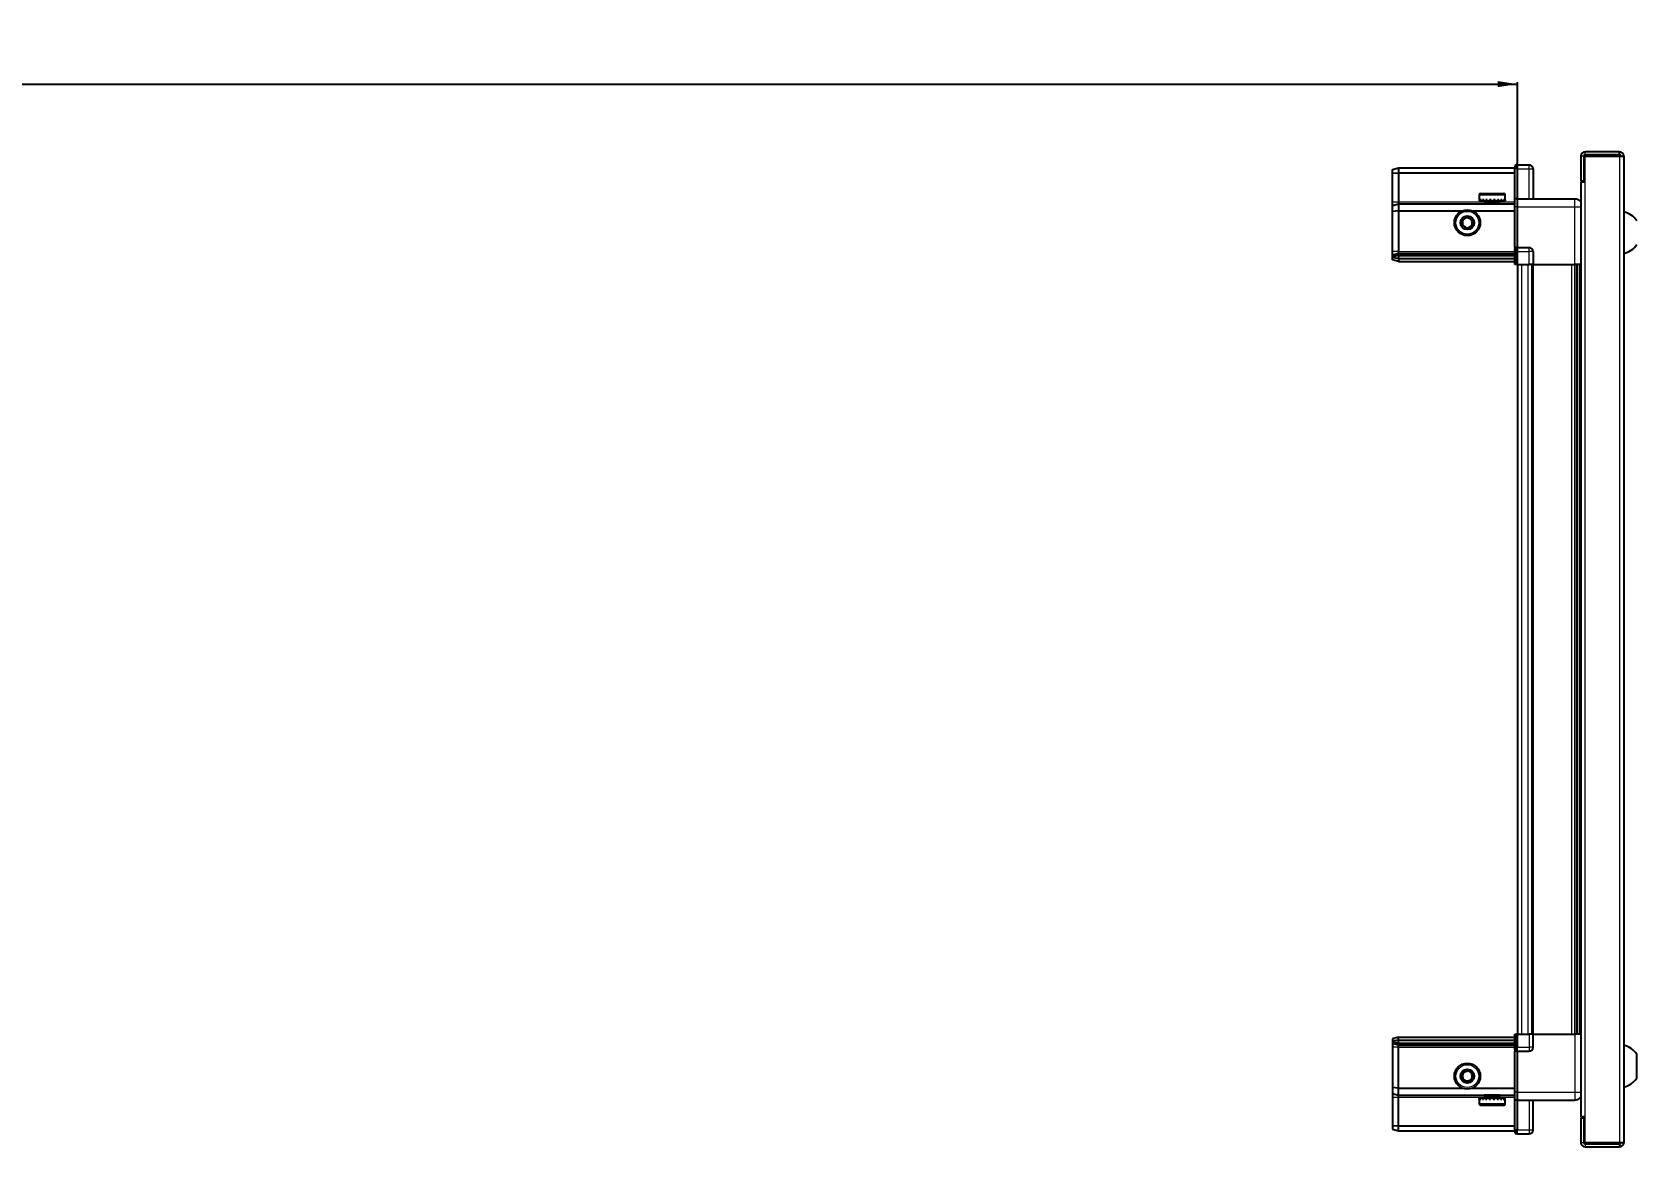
# Model space of a CAD drawing. Header units: millimetres. Extents: x 899 to 4291, y -693 to 1867.
# Drawn here: x 2720 to 3525, y 1244 to 1804 of the extents above; entities that cross this region are included whole.
import ezdxf

# ---------------------------------------------------------------- set-up
doc = ezdxf.new("R2010")
doc.units = ezdxf.units.MM
doc.layers.add('FORMAT', color=7, linetype='Continuous')
doc.styles.add('SLDTEXTSTYLE0', font='TXT', dxfattribs={"width": 0.75})
doc.dimstyles.new('SLDDIMSTYLE0', dxfattribs={"dimtxt": 20, "dimasz": 10, "dimexe": 0, "dimexo": 0.0625, "dimgap": 5, "dimtad": 2, "dimdec": 1, "dimrnd": 1e-09, "dimzin": 12, "dimdsep": 46, "dimtxsty": 'SLDTEXTSTYLE0', "dimsah": 1, "dimcen": 0.09, "dimadec": 0, "dimazin": 3, "dimtfac": 1, "dimtofl": 0, "dimtmove": 0, "dimatfit": 3, "dimfxl": 0, "dimfrac": 2, "dimtolj": 1, "dimtzin": 12, "dimarcsym": 0})

# ---------------------------------------------------------------- blocks, each defined once
blk = doc.blocks.new('_D_4')
at = {"layer": 'FORMAT'}
for p, q in [((1764.9, 1686.94), (1764.9, 1778.43)), ((1764.9, 1777.43), (3464.9, 1777.43)), ((3464.9, 1686.94), (3464.9, 1778.43))]:
    blk.add_line(p, q, dxfattribs=at)
for points in [[(1764.9, 1777.43), (1774.9, 1775.9), (1774.9, 1778.97)], [(3464.9, 1777.43), (3454.9, 1778.97), (3454.9, 1775.9)]]:
    blk.add_solid(points, dxfattribs=at)
at = {"layer": 'FORMAT', "insert": (2585.34, 1803.22), "char_height": 20, "attachment_point": 1, "style": 'SLDTEXTSTYLE0'}
blk.add_mtext('1700', dxfattribs=at)

msp = doc.modelspace()

# ---------------------------------------------------------------- linework, layer by layer
at = {"color": 7, "linetype": 'Continuous', "lineweight": 25}
for p, q in [((3496.75, 1741.33), (3496.75, 1728.93)), ((3498.25, 1741.33), (3498.25, 1728.93)), ((3498.75, 1728.43), (3498.75, 1741.33)), ((3498.75, 1741.33), (3516.15, 1741.33)), ((3516.15, 1743.43), (3498.85, 1743.43)), ((3516.15, 1741.93), (3498.85, 1741.93)), ((3516.15, 1741.93), (3516.15, 1743.43)), ((3516.15, 1741.33), (3518.25, 1741.33)), ((3518.25, 1741.33), (3518.25, 1246.53)), ((3402.25, 1734.63), (3405.25, 1735.43)), ((3402.25, 1732.78), (3402.25, 1734.63)), ((3402.25, 1732.78), (3405.25, 1732.93)), ((3402.25, 1718.43), (3402.25, 1732.78)), ((3405.25, 1735.43), (3405.25, 1732.93)), ((3405.25, 1735.43), (3463.55, 1735.43)), ((3405.25, 1732.93), (3405.25, 1718.43)), ((3405.25, 1732.93), (3463.55, 1732.93)), ((3464.41, 1736.93), (3463.55, 1736.43)), ((3464.41, 1736.93), (3463.55, 1736.43)), ((3463.55, 1736.43), (3463.55, 1734.93)), ((3463.55, 1720.13), (3463.55, 1734.93)), ((3464.75, 1736.93), (3464.41, 1736.93)), ((3464.75, 1736.93), (3464.41, 1736.93)), ((3464.75, 1734.93), (3464.75, 1736.93)), ((3464.75, 1736.93), (3464.75, 1736.93)), ((3464.75, 1736.93), (3470.75, 1736.93)), ((3464.75, 1734.93), (3464.75, 1720.13)), ((3472.75, 1734.93), (3472.75, 1719.93)), ((3496.65, 1728.43), (3496.65, 1259.43)), ((3496.65, 1728.43), (3498.75, 1728.43)), ((3496.75, 1728.93), (3498.25, 1728.93)), ((3402.25, 1716.63), (3402.25, 1718.43)), ((3402.25, 1716.63), (3405.25, 1717.43)), ((3402.25, 1713.6), (3402.25, 1716.63)), ((3405.25, 1718.43), (3405.25, 1717.43)), ((3405.25, 1717.43), (3405.25, 1713.93)), ((3405.25, 1717.43), (3463.55, 1717.43)), ((3445.75, 1721.83), (3445.75, 1718.93)), ((3445.75, 1718.93), (3445.79, 1718.93)), ((3445.91, 1719.43), (3445.79, 1719.43)), ((3445.79, 1719.43), (3445.79, 1718.93)), ((3445.79, 1718.93), (3445.91, 1718.93)), ((3445.91, 1719.43), (3445.91, 1718.93)), ((3445.91, 1718.93), (3446.32, 1718.93)), ((3446.66, 1719.43), (3446.32, 1719.43)), ((3446.32, 1719.43), (3446.32, 1718.93)), ((3446.32, 1718.93), (3446.66, 1718.93)), ((3446.55, 1722.63), (3457.95, 1722.63)), ((3446.66, 1719.43), (3446.66, 1718.93)), ((3446.66, 1718.93), (3447.43, 1718.93)), ((3447.95, 1719.43), (3447.43, 1719.43)), ((3447.43, 1719.43), (3447.43, 1718.93)), ((3447.43, 1718.93), (3447.95, 1718.93)), ((3447.85, 1718.93), (3447.85, 1718.83)), ((3447.85, 1718.83), (3456.65, 1718.83)), ((3447.95, 1719.43), (3447.95, 1718.93)), ((3447.95, 1718.93), (3449.01, 1718.93)), ((3448.25, 1718.43), (3448.94, 1717.95)), ((3448.25, 1718.43), (3456.25, 1718.43)), ((3448.94, 1717.95), (3448.25, 1717.47)), ((3448.25, 1717.47), (3448.25, 1717.43)), ((3448.25, 1717.47), (3456.25, 1717.47)), ((3448.94, 1717.95), (3455.56, 1717.95)), ((3449.67, 1719.43), (3449.01, 1719.43)), ((3449.01, 1719.43), (3449.01, 1718.93)), ((3449.01, 1718.93), (3449.67, 1718.93)), ((3449.67, 1719.43), (3449.67, 1718.93)), ((3449.67, 1718.93), (3450.91, 1718.93)), ((3451.64, 1719.43), (3450.91, 1719.43)), ((3450.91, 1719.43), (3450.91, 1718.93)), ((3450.91, 1718.93), (3451.34, 1718.93)), ((3451.34, 1719.43), (3451.34, 1718.93)), ((3451.64, 1719.43), (3451.64, 1718.93)), ((3451.64, 1718.93), (3452.94, 1718.93)), ((3453.67, 1719.43), (3452.94, 1719.43)), ((3452.94, 1719.43), (3452.94, 1718.93)), ((3453.21, 1719.43), (3453.21, 1718.93)), ((3453.21, 1718.93), (3453.67, 1718.93)), ((3453.67, 1719.43), (3453.67, 1718.93)), ((3453.67, 1718.93), (3454.9, 1718.93)), ((3455.56, 1719.43), (3454.9, 1719.43)), ((3454.9, 1719.43), (3454.9, 1718.93)), ((3454.9, 1718.93), (3455.56, 1718.93)), ((3455.56, 1719.43), (3455.56, 1718.93)), ((3455.56, 1718.93), (3456.61, 1718.93)), ((3455.56, 1717.95), (3456.25, 1718.43)), ((3456.25, 1717.47), (3455.56, 1717.95)), ((3456.25, 1717.43), (3456.25, 1717.47)), ((3457.13, 1719.43), (3456.61, 1719.43)), ((3456.61, 1719.43), (3456.61, 1718.93)), ((3456.61, 1718.93), (3457.13, 1718.93)), ((3456.65, 1718.83), (3456.65, 1718.93)), ((3457.13, 1719.43), (3457.13, 1718.93)), ((3457.13, 1718.93), (3457.88, 1718.93)), ((3458.22, 1719.43), (3457.88, 1719.43)), ((3457.88, 1719.43), (3457.88, 1718.93)), ((3457.88, 1718.93), (3458.22, 1718.93)), ((3458.22, 1719.43), (3458.22, 1718.93)), ((3458.22, 1718.93), (3458.61, 1718.93)), ((3458.72, 1719.43), (3458.61, 1719.43)), ((3458.61, 1719.43), (3458.61, 1718.93)), ((3458.61, 1718.93), (3458.72, 1718.93)), ((3458.72, 1719.43), (3458.72, 1718.93)), ((3458.72, 1718.93), (3458.75, 1718.93)), ((3458.75, 1718.93), (3458.75, 1721.83)), ((3463.55, 1719.93), (3463.55, 1720.13)), ((3464.75, 1719.93), (3463.55, 1719.93)), ((3463.55, 1715.93), (3463.55, 1719.93)), ((3463.55, 1695.63), (3463.55, 1715.93)), ((3464.75, 1720.13), (3464.75, 1719.93)), ((3464.75, 1719.93), (3464.75, 1715.93)), ((3464.75, 1719.93), (3493.75, 1719.93)), ((3464.75, 1715.93), (3464.75, 1695.63)), ((3405.25, 1713.93), (3402.25, 1713.6)), ((3402.25, 1693.43), (3402.25, 1713.6)), ((3405.25, 1713.93), (3405.25, 1693.43)), ((3405.25, 1713.93), (3437.25, 1713.93)), ((3442.25, 1713.93), (3463.55, 1713.93)), ((3402.25, 1691.63), (3402.25, 1693.43)), ((3405.25, 1692.43), (3402.25, 1691.63)), ((3402.25, 1690.89), (3402.25, 1691.63)), ((3405.25, 1691.43), (3402.25, 1690.89)), ((3405.25, 1693.43), (3405.25, 1692.43)), ((3405.25, 1692.43), (3405.25, 1691.43)), ((3405.25, 1692.43), (3463.55, 1692.43)), ((3405.25, 1691.43), (3405.25, 1689.93)), ((3405.25, 1691.43), (3463.55, 1691.43)), ((3463.55, 1695.43), (3463.55, 1695.63)), ((3464.75, 1695.43), (3463.55, 1695.43)), ((3463.55, 1695.43), (3463.55, 1694.76)), ((3463.55, 1686.93), (3463.55, 1694.76)), ((3464.41, 1693.43), (3464.41, 1686.93)), ((3464.75, 1695.63), (3464.75, 1695.43)), ((3464.75, 1693.43), (3464.75, 1695.43)), ((3464.75, 1693.43), (3464.75, 1695.43)), ((3464.75, 1695.43), (3470.75, 1695.43)), ((3464.75, 1693.43), (3464.75, 1686.93)), ((3472.75, 1693.43), (3472.75, 1686.93)), ((3402.25, 1690.39), (3402.25, 1690.89)), ((3402.25, 1689.24), (3402.25, 1690.39)), ((3405.25, 1689.93), (3402.25, 1690.39)), ((3405.25, 1688.43), (3402.25, 1689.24)), ((3405.25, 1689.93), (3463.55, 1689.93)), ((3405.25, 1689.93), (3405.25, 1688.43)), ((3405.25, 1688.43), (3463.55, 1688.43)), ((3464.41, 1686.93), (3463.55, 1686.93)), ((3464.75, 1686.93), (3464.41, 1686.93)), ((3464.75, 1686.93), (3470.75, 1686.93)), ((3464.9, 1686.93), (3464.9, 1300.93)), ((3472.75, 1686.93), (3470.75, 1686.93)), ((3472.1, 1686.93), (3472.1, 1300.93)), ((3472.75, 1686.93), (3493.75, 1686.93)), ((3494.77, 1300.93), (3494.77, 1686.93)), ((3494.81, 1300.93), (3494.81, 1686.93)), ((3496.6, 1686.93), (3496.6, 1300.93)), ((3405.25, 1299.43), (3402.25, 1298.63)), ((3402.25, 1298.63), (3402.25, 1297.48)), ((3405.25, 1297.93), (3402.25, 1297.48)), ((3402.25, 1297.48), (3402.25, 1296.98)), ((3405.25, 1296.43), (3402.25, 1296.98)), ((3402.25, 1296.98), (3402.25, 1296.24)), ((3405.25, 1297.93), (3405.25, 1299.43)), ((3405.25, 1299.43), (3463.55, 1299.43)), ((3405.25, 1296.43), (3405.25, 1297.93)), ((3405.25, 1297.93), (3463.55, 1297.93)), ((3463.55, 1293.11), (3463.55, 1300.93)), ((3463.55, 1300.93), (3464.41, 1300.93)), ((3464.41, 1300.93), (3464.41, 1300.93)), ((3464.41, 1300.93), (3464.41, 1294.43)), ((3464.75, 1300.93), (3464.41, 1300.93)), ((3464.75, 1300.93), (3464.75, 1294.43)), ((3464.75, 1300.93), (3464.75, 1300.93)), ((3464.75, 1300.93), (3464.75, 1294.43)), ((3464.75, 1300.93), (3470.75, 1300.93)), ((3472.75, 1300.93), (3470.75, 1300.93)), ((3472.75, 1294.43), (3472.75, 1300.93)), ((3472.75, 1300.93), (3493.75, 1300.93)), ((3405.25, 1295.43), (3402.25, 1296.24)), ((3402.25, 1296.24), (3402.25, 1294.43)), ((3402.25, 1294.43), (3402.25, 1274.27)), ((3405.25, 1296.43), (3463.55, 1296.43)), ((3405.25, 1295.43), (3405.25, 1296.43)), ((3405.25, 1295.43), (3463.55, 1295.43)), ((3405.25, 1294.43), (3405.25, 1295.43)), ((3405.25, 1273.93), (3405.25, 1294.43)), ((3463.55, 1293.11), (3463.55, 1292.43)), ((3464.75, 1292.43), (3463.55, 1292.43)), ((3463.55, 1292.23), (3463.55, 1292.43)), ((3463.55, 1271.93), (3463.55, 1292.23)), ((3464.75, 1292.43), (3464.75, 1294.43)), ((3464.75, 1292.43), (3464.75, 1292.23)), ((3464.75, 1292.43), (3470.75, 1292.43)), ((3464.75, 1292.23), (3464.75, 1271.93)), ((3524.85, 1278.93), (3524.85, 1290.93)), ((3405.25, 1273.93), (3402.25, 1274.27)), ((3402.25, 1274.27), (3402.25, 1271.24)), ((3405.25, 1273.93), (3437.25, 1273.93)), ((3405.25, 1270.43), (3405.25, 1273.93)), ((3442.25, 1273.93), (3463.55, 1273.93)), ((3402.25, 1271.24), (3405.25, 1270.43)), ((3402.25, 1271.24), (3402.25, 1269.43)), ((3402.25, 1269.43), (3402.25, 1255.09)), ((3405.25, 1270.43), (3463.55, 1270.43)), ((3405.25, 1269.43), (3405.25, 1270.43)), ((3405.25, 1254.93), (3405.25, 1269.43)), ((3445.75, 1268.93), (3445.75, 1266.03)), ((3445.77, 1268.93), (3445.75, 1268.93)), ((3445.77, 1268.43), (3445.77, 1268.93)), ((3445.86, 1268.93), (3445.77, 1268.93)), ((3445.77, 1268.43), (3445.86, 1268.43)), ((3445.86, 1268.43), (3445.86, 1268.93)), ((3446.24, 1268.93), (3445.86, 1268.93)), ((3446.24, 1268.43), (3446.24, 1268.93)), ((3446.56, 1268.93), (3446.24, 1268.93)), ((3446.24, 1268.43), (3446.56, 1268.43)), ((3457.95, 1265.23), (3446.55, 1265.23)), ((3446.56, 1268.43), (3446.56, 1268.93)), ((3447.29, 1268.93), (3446.56, 1268.93)), ((3447.29, 1268.43), (3447.29, 1268.93)), ((3447.8, 1268.93), (3447.29, 1268.93)), ((3447.29, 1268.43), (3447.8, 1268.43)), ((3447.8, 1268.43), (3447.8, 1268.93)), ((3448.84, 1268.93), (3447.8, 1268.93)), ((3447.85, 1269.03), (3447.85, 1268.93)), ((3456.65, 1269.03), (3447.85, 1269.03)), ((3448.25, 1270.43), (3448.25, 1270.4)), ((3448.25, 1270.4), (3448.94, 1269.92)), ((3456.25, 1270.4), (3448.25, 1270.4)), ((3448.94, 1269.92), (3448.25, 1269.43)), ((3456.25, 1269.43), (3448.25, 1269.43)), ((3448.84, 1268.43), (3448.84, 1268.93)), ((3449.49, 1268.93), (3448.84, 1268.93)), ((3448.84, 1268.43), (3449.49, 1268.43)), ((3455.56, 1269.92), (3448.94, 1269.92)), ((3449.49, 1268.43), (3449.49, 1268.93)), ((3450.71, 1268.93), (3449.49, 1268.93)), ((3450.71, 1268.43), (3450.71, 1268.93)), ((3451.21, 1268.93), (3450.71, 1268.93)), ((3450.71, 1268.43), (3451.44, 1268.43)), ((3451.21, 1268.43), (3451.21, 1268.93)), ((3451.44, 1268.43), (3451.44, 1268.93)), ((3452.74, 1268.93), (3451.44, 1268.93)), ((3452.74, 1268.43), (3452.74, 1268.93)), ((3452.74, 1268.43), (3453.47, 1268.43)), ((3453.08, 1268.43), (3453.08, 1268.93)), ((3453.47, 1268.93), (3453.08, 1268.93)), ((3453.47, 1268.43), (3453.47, 1268.93)), ((3454.72, 1268.93), (3453.47, 1268.93)), ((3454.72, 1268.43), (3454.72, 1268.93)), ((3455.39, 1268.93), (3454.72, 1268.93)), ((3454.72, 1268.43), (3455.39, 1268.43)), ((3455.39, 1268.43), (3455.39, 1268.93)), ((3456.46, 1268.93), (3455.39, 1268.93)), ((3455.56, 1269.92), (3456.25, 1270.4)), ((3456.25, 1269.43), (3455.56, 1269.92)), ((3456.25, 1270.4), (3456.25, 1270.43)), ((3456.46, 1268.43), (3456.46, 1268.93)), ((3456.99, 1268.93), (3456.46, 1268.93)), ((3456.46, 1268.43), (3456.99, 1268.43)), ((3456.65, 1268.93), (3456.65, 1269.03)), ((3456.99, 1268.43), (3456.99, 1268.93)), ((3457.78, 1268.93), (3456.99, 1268.93)), ((3457.78, 1268.43), (3457.78, 1268.93)), ((3458.13, 1268.93), (3457.78, 1268.93)), ((3457.78, 1268.43), (3458.13, 1268.43)), ((3458.13, 1268.43), (3458.13, 1268.93)), ((3458.56, 1268.93), (3458.13, 1268.93)), ((3458.56, 1268.43), (3458.56, 1268.93)), ((3458.7, 1268.93), (3458.56, 1268.93)), ((3458.56, 1268.43), (3458.7, 1268.43)), ((3458.7, 1268.43), (3458.7, 1268.93)), ((3458.75, 1268.93), (3458.7, 1268.93)), ((3458.75, 1266.03), (3458.75, 1268.93)), ((3463.55, 1267.93), (3463.55, 1271.93)), ((3464.75, 1267.93), (3463.55, 1267.93)), ((3463.55, 1267.73), (3463.55, 1267.93)), ((3463.55, 1252.93), (3463.55, 1267.73)), ((3464.75, 1271.93), (3464.75, 1267.93)), ((3464.75, 1267.93), (3464.75, 1267.73)), ((3464.75, 1267.93), (3493.75, 1267.93)), ((3464.75, 1267.73), (3464.75, 1252.93)), ((3464.75, 1267.73), (3464.75, 1252.93)), ((3472.75, 1252.93), (3472.75, 1267.93)), ((3498.75, 1259.43), (3496.65, 1259.43)), ((3496.75, 1258.93), (3496.75, 1246.53)), ((3496.75, 1258.93), (3498.25, 1258.93)), ((3498.25, 1258.93), (3498.25, 1246.53)), ((3498.75, 1246.53), (3498.75, 1259.43)), ((3402.25, 1255.09), (3405.25, 1254.93)), ((3402.25, 1255.09), (3402.25, 1253.24)), ((3402.25, 1253.24), (3405.25, 1252.43)), ((3405.25, 1254.93), (3463.55, 1254.93)), ((3405.25, 1252.43), (3405.25, 1254.93)), ((3405.25, 1252.43), (3463.55, 1252.43)), ((3463.55, 1252.93), (3463.55, 1251.43)), ((3463.55, 1251.43), (3464.41, 1250.93)), ((3464.75, 1250.93), (3464.41, 1250.93)), ((3464.75, 1250.93), (3464.75, 1252.93)), ((3464.75, 1250.93), (3470.75, 1250.93)), ((3516.15, 1246.53), (3498.75, 1246.53)), ((3498.85, 1245.93), (3516.15, 1245.93)), ((3498.85, 1244.43), (3516.15, 1244.43)), ((3518.25, 1246.53), (3516.15, 1246.53)), ((3516.15, 1245.93), (3516.15, 1244.43))]:
    msp.add_line(p, q, dxfattribs=at)
at = {"color": 8, "linetype": 'Continuous', "lineweight": 18}
for p, q in [((3498.25, 1741.33), (3496.75, 1741.33)), ((3498.85, 1741.93), (3498.85, 1743.43)), ((3516.15, 1741.33), (3516.15, 1246.53)), ((3464.75, 1734.93), (3463.55, 1734.93)), ((3464.75, 1734.93), (3470.75, 1734.93)), ((3470.75, 1734.93), (3470.75, 1736.93)), ((3470.75, 1719.93), (3470.75, 1734.93)), ((3470.75, 1734.93), (3472.75, 1734.93)), ((3498.75, 1728.43), (3498.75, 1259.43)), ((3402.25, 1718.43), (3405.25, 1718.43)), ((3405.25, 1718.43), (3448.25, 1718.43)), ((3445.75, 1721.83), (3458.75, 1721.83)), ((3456.25, 1718.43), (3463.55, 1718.43)), ((3463.55, 1720.13), (3464.75, 1720.13)), ((3464.75, 1715.93), (3463.55, 1715.93)), ((3464.75, 1715.93), (3493.75, 1715.93)), ((3493.75, 1686.93), (3493.75, 1715.93)), ((3405.25, 1693.43), (3402.25, 1693.43)), ((3405.25, 1693.43), (3463.55, 1693.43)), ((3463.55, 1695.63), (3464.75, 1695.63)), ((3464.75, 1693.43), (3464.41, 1693.43)), ((3464.75, 1693.43), (3470.75, 1693.43)), ((3470.75, 1693.43), (3470.75, 1695.43)), ((3470.75, 1686.93), (3470.75, 1693.43)), ((3472.75, 1693.43), (3470.75, 1693.43)), ((3466.9, 1686.93), (3466.9, 1300.93)), ((3470.1, 1686.93), (3470.1, 1300.93)), ((3472.75, 1686.93), (3472.75, 1300.93)), ((3492.15, 1300.93), (3492.15, 1686.93)), ((3493.56, 1686.93), (3493.56, 1300.93)), ((3496.01, 1300.93), (3496.01, 1686.93)), ((3464.75, 1300.93), (3464.41, 1300.93)), ((3470.75, 1300.93), (3470.75, 1294.43)), ((3493.75, 1300.93), (3493.75, 1271.93)), ((3405.25, 1294.43), (3402.25, 1294.43)), ((3405.25, 1294.43), (3463.55, 1294.43)), ((3464.75, 1292.23), (3463.55, 1292.23)), ((3464.75, 1294.43), (3464.41, 1294.43)), ((3464.75, 1294.43), (3470.75, 1294.43)), ((3472.75, 1294.43), (3470.75, 1294.43)), ((3470.75, 1294.43), (3470.75, 1292.43)), ((3402.25, 1269.43), (3405.25, 1269.43)), ((3405.25, 1269.43), (3448.25, 1269.43)), ((3458.75, 1266.03), (3445.75, 1266.03)), ((3456.25, 1269.43), (3463.55, 1269.43)), ((3464.75, 1271.93), (3463.55, 1271.93)), ((3464.75, 1267.73), (3463.55, 1267.73)), ((3464.75, 1271.93), (3493.75, 1271.93)), ((3470.75, 1267.93), (3470.75, 1252.93)), ((3464.75, 1252.93), (3463.55, 1252.93)), ((3464.75, 1252.93), (3470.75, 1252.93)), ((3470.75, 1252.93), (3472.75, 1252.93)), ((3470.75, 1252.93), (3470.75, 1250.93)), ((3498.25, 1246.53), (3496.75, 1246.53)), ((3498.85, 1245.93), (3498.85, 1244.43))]:
    msp.add_line(p, q, dxfattribs=at)
at = {"color": 7, "linetype": 'Continuous', "lineweight": 25}
for centre, radius in [((3439.75, 1707.93), 6.5), ((3439.75, 1707.93), 3.46), ((3439.75, 1279.93), 6.5), ((3439.75, 1279.93), 3.46)]:
    msp.add_circle(centre, radius, dxfattribs=at)
at = {"color": 8, "linetype": 'Continuous', "lineweight": 18}
for centre in [(3439.75, 1707.93), (3439.75, 1279.93)]:
    msp.add_circle(centre, 5.7, dxfattribs=at)
at = {"color": 7, "linetype": 'Continuous', "lineweight": 25}
for centre, radius, start, end in [((3498.85, 1741.33), 2.1, 90, 180), ((3498.85, 1741.33), 0.6, 90, 180), ((3516.15, 1741.33), 2.1, 0, 90), ((3516.15, 1741.33), 0.6, 0, 90), ((3470.75, 1734.93), 2, 0, 90), ((3446.55, 1721.83), 0.8, 90, 180), ((3447.85, 1718.43), 0.4, 0, 90), ((3456.65, 1718.43), 0.4, 90, 180), ((3457.95, 1721.83), 0.8, 0, 90), ((3439.75, 1707.93), 2.5, 120.74103, 180.74103), ((3439.75, 1707.93), 2.5, 180.74103, 240.74103), ((3439.75, 1707.93), 2.5, 60.74103, 120.74103), ((3439.75, 1707.93), 2.5, 0.74103, 60.74103), ((3439.75, 1707.93), 2.5, 300.74103, 0.74103), ((3515.22, 1701.91), 11.91, 36.1266, 75.29965), ((3439.75, 1707.93), 2.5, 240.74103, 300.74103), ((3470.75, 1693.43), 2, 0, 90), ((3515.22, 1703.96), 11.91, 284.70035, 323.8734), ((3470.75, 1294.43), 2, 270, 0), ((3515.22, 1283.91), 11.91, 36.1266, 75.29965), ((3439.75, 1279.93), 2.5, 155.91157, 215.91157), ((3439.75, 1279.93), 2.5, 95.91157, 155.91157), ((3439.75, 1279.93), 2.5, 35.91157, 95.91157), ((3439.75, 1279.93), 2.5, 335.91157, 35.91157), ((3439.75, 1279.93), 2.5, 215.91157, 275.91157), ((3439.75, 1279.93), 2.5, 275.91157, 335.91157), ((3515.22, 1285.96), 11.91, 284.70035, 323.8734), ((3446.55, 1266.03), 0.8, 180, 270), ((3447.85, 1269.43), 0.4, 270, 360), ((3456.65, 1269.43), 0.4, 180, 270), ((3457.95, 1266.03), 0.8, 270, 360), ((3470.75, 1252.93), 2, 270, 0), ((3498.85, 1246.53), 2.1, 180, 270), ((3498.85, 1246.53), 0.6, 180, 270), ((3516.15, 1246.53), 2.1, 270, 0), ((3516.15, 1246.53), 0.6, 270, 0)]:
    msp.add_arc(centre, radius, start, end, dxfattribs=at)
for centre, start_param, end_param in [((3460.95, 1693.43), 0, 0.722734), ((3460.95, 1294.43), 5.560451, 6.283185)]:
    msp.add_ellipse(centre, major_axis=(3.46, 0), ratio=0.57735, start_param=start_param, end_param=end_param, dxfattribs=at)
for points, knots in [([(3493.75, 1719.93), (3494.19, 1719.89), (3494.87, 1719.82), (3495.68, 1719.38), (3496.23, 1718.94), (3496.51, 1718.57), (3496.65, 1718.39)], [0, 0, 0, 0, 0.384298, 0.591173, 0.802437, 1, 1, 1, 1]), ([(3437.23, 1709.34), (3437.67, 1709.61), (3438.5, 1710.1), (3439.33, 1710.59), (3439.71, 1710.82)], [0, 0, 0, 0, 0.534686, 1, 1, 1, 1]), ([(3437.27, 1706.46), (3437.27, 1706.58), (3437.26, 1707.18), (3437.24, 1708.18), (3437.23, 1709), (3437.23, 1709.34)], [0, 0, 0, 0, 0.133125, 0.637099, 1, 1, 1, 1]), ([(3439.71, 1710.82), (3440.16, 1710.57), (3441, 1710.1), (3441.84, 1709.63), (3442.23, 1709.41)], [0, 0, 0, 0, 0.534686, 1, 1, 1, 1]), ([(3442.23, 1709.41), (3442.23, 1709.06), (3442.24, 1708.24), (3442.26, 1707.25), (3442.27, 1706.65), (3442.27, 1706.52)], [0, 0, 0, 0, 0.3629006, 0.8668753, 1, 1, 1, 1]), ([(3439.79, 1705.05), (3439.34, 1705.3), (3438.49, 1705.77), (3437.66, 1706.24), (3437.27, 1706.46)], [0, 0, 0, 0, 0.534686, 1, 1, 1, 1]), ([(3442.27, 1706.52), (3441.82, 1706.26), (3440.99, 1705.77), (3440.17, 1705.28), (3439.79, 1705.05)], [0, 0, 0, 0, 0.534686, 1, 1, 1, 1]), ([(3496.6, 1686.93), (3496.56, 1686.93), (3496.34, 1686.93), (3495.62, 1686.93), (3494.66, 1686.93), (3494.01, 1686.93), (3493.75, 1686.93)], [0, 0, 0, 0, 0.071707, 0.420979, 0.770251, 1, 1, 1, 1]), ([(3496.6, 1300.93), (3496.56, 1300.93), (3496.34, 1300.93), (3495.62, 1300.93), (3494.66, 1300.93), (3494.01, 1300.93), (3493.75, 1300.93)], [0, 0, 0, 0, 0.071707, 0.420979, 0.770251, 1, 1, 1, 1]), ([(3436.88, 1279.64), (3437.09, 1280.11), (3437.48, 1280.99), (3437.87, 1281.86), (3438.06, 1282.27)], [0, 0, 0, 0, 0.534686, 1, 1, 1, 1]), ([(3438.06, 1282.27), (3438.4, 1282.31), (3439.22, 1282.39), (3440.21, 1282.49), (3440.8, 1282.56), (3440.93, 1282.57)], [0, 0, 0, 0, 0.362901, 0.866875, 1, 1, 1, 1]), ([(3440.93, 1282.57), (3441.23, 1282.15), (3441.79, 1281.37), (3442.36, 1280.59), (3442.62, 1280.23)], [0, 0, 0, 0, 0.534686, 1, 1, 1, 1]), ([(3438.57, 1277.3), (3438.27, 1277.72), (3437.7, 1278.5), (3437.14, 1279.27), (3436.88, 1279.64)], [0, 0, 0, 0, 0.5346859, 1, 1, 1, 1]), ([(3441.44, 1277.6), (3441.32, 1277.58), (3440.72, 1277.52), (3439.73, 1277.42), (3438.91, 1277.33), (3438.57, 1277.3)], [0, 0, 0, 0, 0.133125, 0.637099, 1, 1, 1, 1]), ([(3442.62, 1280.23), (3442.41, 1279.76), (3442.02, 1278.88), (3441.62, 1278), (3441.44, 1277.6)], [0, 0, 0, 0, 0.534686, 1, 1, 1, 1]), ([(3493.75, 1267.93), (3494.19, 1267.98), (3494.87, 1268.05), (3495.68, 1268.49), (3496.23, 1268.93), (3496.51, 1269.3), (3496.65, 1269.48)], [0, 0, 0, 0, 0.3842982, 0.5911726, 0.8024372, 1, 1, 1, 1])]:
    msp.add_open_spline(points, degree=3, knots=knots, dxfattribs=at)
at = {"color": 8, "linetype": 'Continuous', "lineweight": 18}
for points in [[(3493.75, 1715.93), (3493.75, 1716.46), (3493.75, 1717.51), (3493.75, 1718.83), (3493.75, 1719.75), (3493.75, 1719.87), (3493.75, 1719.93)], [(3493.75, 1271.93), (3493.75, 1271.41), (3493.75, 1270.36), (3493.75, 1269.04), (3493.75, 1268.11), (3493.75, 1267.99), (3493.75, 1267.93)]]:
    msp.add_open_spline(points, degree=3, dxfattribs=at)
for points in [[(3493.75, 1715.93), (3494.19, 1715.93), (3494.87, 1715.93), (3495.68, 1715.93), (3496.23, 1715.93), (3496.51, 1715.93), (3496.65, 1715.93)], [(3493.75, 1271.93), (3494.19, 1271.93), (3494.87, 1271.93), (3495.68, 1271.93), (3496.23, 1271.93), (3496.51, 1271.93), (3496.65, 1271.93)]]:
    msp.add_open_spline(points, degree=3, knots=[0, 0, 0, 0, 0.384298, 0.591173, 0.802437, 1, 1, 1, 1], dxfattribs=at)

# ---------------------------------------------------------------- dimensions: what is measured, and where the dimension line sits
at = {"layer": 'FORMAT'}
dim = msp.add_linear_dim(base=(3464.9, 1777.43), p1=(1764.9, 1686.93), p2=(3464.9, 1686.93), angle=0, dimstyle='SLDDIMSTYLE0', dxfattribs=at)
dim.commit()
dim.dimension.update_dxf_attribs({"geometry": '_D_4', "text_midpoint": (2614.9, 1777.43), "dimtype": 160})

doc.saveas('drawing.dxf')
